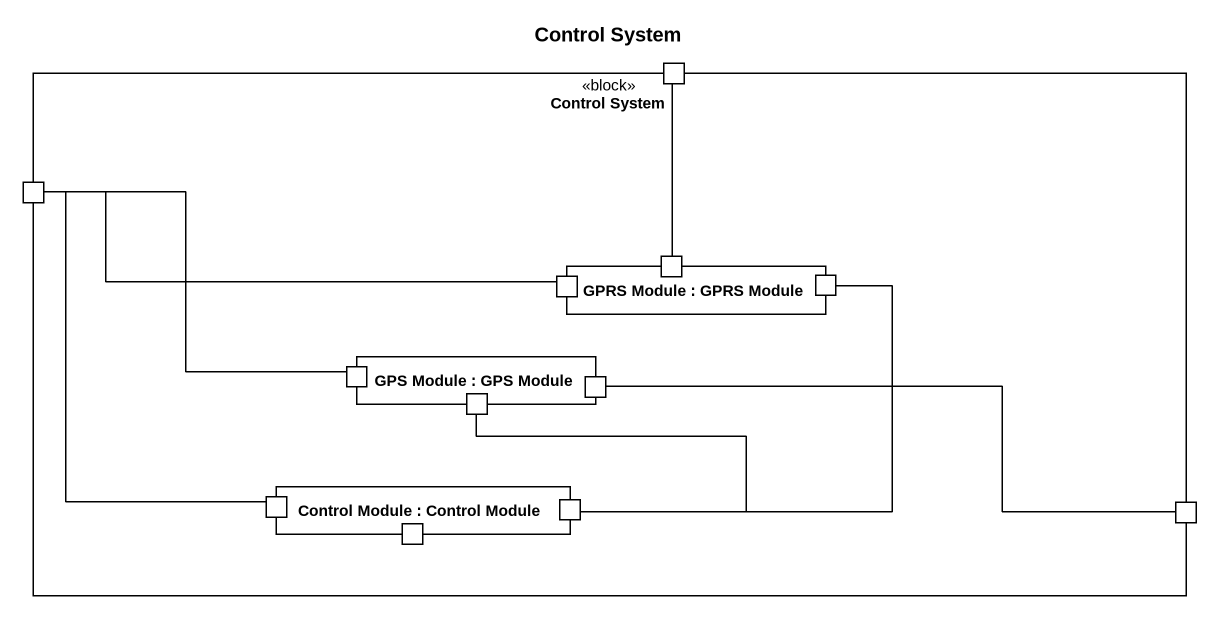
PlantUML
@startuml
title Control System
rectangle "Control System" as Control_System <<block>> {
  port " " as port1
  port " " as port2
  rectangle "GPRS Module : GPRS Module" as GPRS_Module {
    port " " as port3
    port " " as port4
    port " " as port5
  }
  rectangle "GPS Module : GPS Module" as GPS_Module {
    port " " as port6
    port " " as port7
    port " " as port8
  }
  rectangle "Control Module : Control Module" as Control_Module {
    port " " as port9
    port " " as port10
    port " " as port11
  }
  port " " as port12
}
port1 -- port4
port3 -left- port2
port6 -left- port2
port8 -right- port12
port9 -up- port2
port11 -up- port5
port11 -up- port7
@enduml
